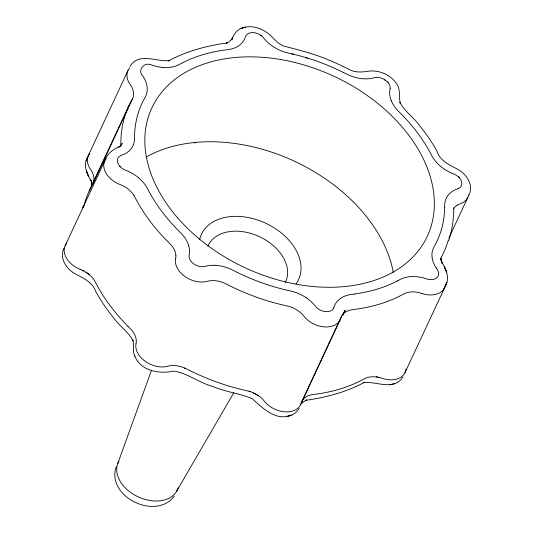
<?xml version="1.0" encoding="UTF-8"?>
<svg xmlns="http://www.w3.org/2000/svg" width="533" height="533" viewBox="0 0 533 533"><rect width="100%" height="100%" fill="white"/><g stroke="black" fill="none" stroke-linecap="round" stroke-linejoin="round"><path stroke-width="0.8" d="M444.682 207.584L444.695 205.058A31.654 21.993 25 0 1 444.729 204.219A32.686 22.706 25 0 1 449.199 193.985L450.398 192.873A32.54 22.606 25 0 1 456.435 189.308L457.527 188.915A12.306 8.548 25 0 0 458.18 188.662M453.836 207.877C453.67 218.856 452.33 229.87 448.759 240.303M136.075 343.412L136.095 343.305A15.524 10.787 25 0 0 136.155 342.992L136.215 342.559A21.713 15.084 25 0 0 136.288 340.46A21.82 15.157 25 0 0 131.231 329.601L127.987 326.329M175.67 258.498L175.69 258.392A15.524 10.787 25 0 0 175.75 258.072L175.81 257.646A21.713 15.084 25 0 0 175.89 255.547M136.028 343.625L135.968 343.945A21.72 15.091 25 0 0 145.216 361.321A21.72 15.091 25 0 0 167.309 366.351L167.915 366.178A16.59 11.526 25 0 1 168.415 366.051L168.921 365.938A21.713 15.084 25 0 1 171.419 365.585A21.826 15.164 25 0 1 185.124 368.19L189.495 370.382M175.624 258.712L175.564 259.031A21.72 15.091 25 0 0 184.811 276.407A21.72 15.091 25 0 0 206.904 281.437L207.517 281.264A16.59 11.526 25 0 1 208.01 281.138L208.516 281.024A21.713 15.084 25 0 1 211.015 280.664A21.826 15.164 25 0 1 224.719 283.276L229.09 285.468A173.631 120.618 25 0 0 283.809 305.209L285.555 305.609M82.462 208.943L83.275 205.931M340.667 318.587L340.82 318.081A16.949 11.773 25 0 1 340.953 317.675L341.107 317.282A21.673 15.057 25 0 1 342.039 315.489M117.793 463.503L151.399 370.502M64.053 248.198C59.143 257.426 65.859 268.079 73.801 273.036C82.222 277.866 92.555 281.477 95.86 291.698C100.87 300.819 106.78 309.426 113.349 317.495C119.192 325.916 128.453 331.713 133.083 340.913L132.844 340.214C134.369 345.511 132.144 351.334 134.942 356.397M116.154 466.895C106.08 496.736 156.096 521.041 174.304 496.05M468.887 195.071C473.87 185.89 467.208 175.19 459.279 170.22C450.905 165.337 440.491 161.819 437.18 151.585C432.176 142.464 426.273 133.85 419.711 125.788C413.861 117.353 404.627 111.524 399.937 102.363L400.17 103.056C398.791 96.346 400.836 88.878 396.099 82.981C390.229 74.867 380.089 70.463 370.162 70.982C363.086 72.055 355.524 73.101 348.975 69.363C342.446 65.985 335.777 62.894 328.981 60.096C314.49 53.88 299.16 50.075 283.962 46.124C276.514 43.513 272.669 36.117 266.18 32.1C259.198 27.363 249.93 24.911 241.842 28.162L245.2 27.21C238.784 27.876 234.22 33.046 232.068 38.782M87.452 157.615C82.622 165.79 87.565 174.857 91.663 182.166L90.923 179.947L92.362 184.824L91.756 182.706L91.869 185.404M445.481 285.661C450.378 277.52 445.488 268.392 441.357 261.097L442.09 263.315L440.638 258.445L441.244 260.557L441.111 257.859M87.812 156.929L86.086 160.953L89.124 154.144M445.148 286.341L446.881 282.337L443.816 289.119M343.778 312.904L344.824 310.606L342.626 315.423M129.925 67.731A21.706 15.077 25 0 0 130.025 84.281L130.418 84.84A16.343 11.353 25 0 1 130.725 85.287L131.011 85.733A21.673 15.057 25 0 1 132.184 87.905A21.833 15.164 25 0 1 132.65 98.498L131.031 101.49A173.638 120.618 25 0 0 120.871 141.172L120.798 144.709A21.813 15.151 25 0 1 120.498 146.408M88.378 155.456L127.973 70.543M89.158 190.967L129.113 105.281M93.055 183.419L132.65 98.505M65.139 245.806L104.734 160.886M301.718 401.709L341.32 316.789M300.585 404.687L340.181 319.773M448.893 238.038L467.814 197.463M404.973 372.727L444.749 287.42M104.675 161.019C107.006 153.357 113.849 148.82 120.891 145.989L118.672 147.148L120.751 145.542L122.257 143.484L121.164 145.189M92.969 183.612L92.669 184.178M91.429 186.403L92.569 184.365M441.104 257.606L441.517 256.859A173.631 120.618 25 0 0 448.333 240.07M176.623 491.246L233.734 392.861M341.966 315.856L345.204 310.672L343.165 313.864M299.153 408.331C296.874 412.622 292.604 415.48 287.807 416.126L291.178 415.2C275.588 421.303 262.816 408.245 252.362 398.784C239.557 393.254 225.232 391.915 212.334 386.332C198.962 382.581 187.549 373.233 173.811 371.081C159.347 374.219 140.885 371.215 134.676 355.884M232.548 37.776L230.989 40.055L228.837 41.907L226.165 43.266L227.225 42.933C206.751 45.678 186.537 51.148 168.275 61.002L169.827 60.515C156.722 62.448 139.213 51.588 130.005 66.358M402.928 376.918C393.647 391.622 376.185 380.669 363.08 382.701L364.625 382.208C346.397 392.128 326.156 397.438 305.729 400.316L306.795 399.99L304.156 401.389L302.044 403.281M195.311 142.511L194.712 143.097M397.751 280.771L400.096 279.505A31.614 21.96 25 0 1 400.903 279.099A32.68 22.699 25 0 1 412.256 276.554A32.626 22.659 25 0 1 414.381 276.567L416.54 276.694A32.54 22.606 25 0 1 425.321 278.433L426.547 278.832A13.039 9.054 25 0 0 427.499 279.132A10.893 7.569 25 0 0 436.853 277.713A10.893 7.569 25 0 0 437.553 269.918A9.634 6.696 25 0 0 437.147 269.278L436.267 268.012M389.863 384.779L394.18 383.693M354.352 294.076L351.34 294.456A31.354 21.78 25 0 0 349.855 294.689A32.64 22.672 25 0 0 338.821 299.753L337.636 300.905A33.273 23.112 25 0 0 334.264 306.382L333.891 307.528A9.967 6.922 25 0 1 333.658 308.087M214.253 265.294L216.398 265.407A32.666 22.692 25 0 1 231.142 269.332A31.307 21.746 25 0 1 232.668 270.064L235.753 271.637A162.665 112.996 25 0 0 287.487 290.305L290.791 291.045A31.354 21.78 25 0 1 291.891 291.304A32.666 22.692 25 0 1 306.528 297.947M162.525 67.418L164.69 67.551A32.646 22.679 25 0 0 178.195 65.059A33.126 23.012 25 0 0 179.195 64.553L181.347 63.394A162.732 113.043 25 0 1 224.719 50.062L227.738 49.682A31.074 21.587 25 0 0 229.23 49.462A32.753 22.752 25 0 0 239.037 45.572A32.613 22.652 25 0 0 240.363 44.519L241.576 43.373A32.566 22.619 25 0 0 245.033 37.95L245.42 36.804A10.26 7.129 25 0 1 245.633 36.237A10.72 7.442 25 0 1 253.355 32.613A10.72 7.442 25 0 1 263.155 37.397L264.475 39.036A32.58 22.633 25 0 0 274.695 47.57A32.753 22.752 25 0 0 287.4 52.847L291.804 53.84M286.134 305.735L288.466 306.275A21.826 15.164 25 0 1 301.078 313.171A21.686 15.064 25 0 1 302.971 315.13L303.337 315.556A15.23 10.58 25 0 1 303.603 315.876L304.123 316.529A21.72 15.091 25 0 0 324.837 326.929A21.72 15.091 25 0 0 340.674 318.594M246.539 390.649L248.871 391.195A21.826 15.164 25 0 1 261.483 398.084A21.686 15.064 25 0 1 263.375 400.043L263.742 400.47A15.23 10.58 25 0 1 264.008 400.796L264.528 401.442A21.72 15.091 25 0 0 285.242 411.842A21.72 15.091 25 0 0 301.078 403.508L301.225 402.995A16.949 11.773 25 0 1 301.358 402.595L301.511 402.195A21.673 15.057 25 0 1 302.438 400.403M245.96 390.522L244.794 390.263M422.203 293.563L421.337 293.277A14.997 10.413 25 0 0 420.903 293.137L420.33 292.963A21.666 15.051 25 0 0 417.566 292.311A21.826 15.164 25 0 0 404.827 293.43L401.489 295.182A173.638 120.618 25 0 1 355.591 309.26L351.354 309.82A21.826 15.164 25 0 0 342.512 314.776M80.063 269.292L80.776 269.565A16.37 11.373 25 0 1 81.342 269.791L81.909 270.031A21.68 15.057 25 0 1 84.507 271.317A21.826 15.164 25 0 1 94.541 280.664L96.486 284.329A173.638 120.618 25 0 0 128.013 326.343M452.39 173.432L454.003 174.071A9.434 6.549 25 0 1 454.796 174.424A10.9 7.575 25 0 1 461.625 181.92A10.9 7.575 25 0 1 458.207 188.695M343.532 72.528L346.363 73.974A32.793 22.779 25 0 0 360.714 78.518A32.62 22.659 25 0 0 362.886 78.724L365.038 78.831A33.266 23.112 25 0 0 373.153 78.025L374.552 77.665A9.288 6.449 25 0 1 375.279 77.518A10.9 7.575 25 0 1 385.659 80.35A10.9 7.575 25 0 1 390.169 88.518M88.811 274.162L89.284 274.488M306.488 297.927L308.327 299.26A33.273 23.112 25 0 1 314.69 305.276L315.689 306.502A9.914 6.889 25 0 0 316.036 306.908A10.887 7.562 25 0 0 325.863 311.638A10.887 7.562 25 0 0 333.678 308.094M134.143 195.751L136.082 199.415A173.638 120.618 25 0 0 167.582 241.416L170.833 244.68A21.82 15.157 25 0 1 175.903 255.547M430.784 153.751L431.79 155.703A32.793 22.779 25 0 0 440.638 166.396A32.673 22.699 25 0 0 442.423 167.775L444.275 169.094A33.273 23.112 25 0 0 452.39 173.432M188.669 245.58L189.115 247.325A33.273 23.112 25 0 1 189.328 254.094L189.102 255.3A9.634 6.689 25 0 0 189.048 255.707A10.893 7.562 25 0 0 193.632 263.848A10.893 7.562 25 0 0 204.019 266.613A10.247 7.116 25 0 0 204.725 266.44L206.124 266.074A33.279 23.119 25 0 1 214.246 265.281M188.689 245.613A32.66 22.686 25 0 0 181.54 233.694A33.392 23.192 25 0 0 180.594 232.721L178.462 230.609A162.658 112.989 25 0 1 148.68 190.901L147.321 188.296A31.207 21.68 25 0 0 146.602 187.003A32.686 22.706 25 0 0 138.627 177.809M138.62 177.815A32.633 22.672 25 0 0 136.861 176.416L135.009 175.097A33.259 23.106 25 0 0 126.901 170.733L124.762 169.874A10.893 7.562 25 0 1 117.613 162.425A10.893 7.562 25 0 1 120.911 155.496A9.414 6.536 25 0 1 121.337 155.323L122.663 154.85A33.259 23.106 25 0 0 128.733 151.319L129.932 150.166A32.653 22.679 25 0 0 134.449 139.986A33.286 23.126 25 0 0 134.483 138.94L134.503 136.628A162.672 113.003 25 0 1 144.11 99.131L145.282 97.019A31.147 21.633 25 0 0 145.822 95.94A32.666 22.692 25 0 0 146.762 84.894L146.302 83.148A32.54 22.606 25 0 0 142.971 76.199C136.828 70.363 144.157 61.515 151.565 64.959A9.234 6.409 25 0 1 152.112 65.119L153.744 65.652A33.253 23.099 25 0 0 162.532 67.431M291.724 53.84A162.732 113.043 25 0 1 343.452 72.528M390.123 88.505A12.772 8.868 25 0 1 390.016 89.111L389.836 90.11A32.54 22.606 25 0 0 390.083 96.886L390.536 98.638A32.613 22.652 25 0 0 391.135 100.391M391.129 100.391A32.693 22.712 25 0 0 397.725 110.511A31.64 21.98 25 0 0 398.484 111.29L400.809 113.596A162.665 112.996 25 0 1 430.551 153.317M444.675 207.584A162.665 112.996 25 0 1 435.028 245.067L433.955 246.999A32.839 22.812 25 0 0 432.096 257.579M397.805 280.711A162.665 112.996 25 0 1 354.412 294.016M432.13 257.579A32.62 22.659 25 0 0 432.443 259.318L432.916 261.07A33.273 23.112 25 0 0 436.274 268.012M146.022 157.168A151.958 105.561 25 0 1 294.562 161.286A151.958 105.561 25 0 1 393.267 272.396M302.424 400.39A21.826 15.164 25 0 1 311.765 394.74L315.996 394.173A173.638 120.618 25 0 0 361.894 380.096L365.232 378.343A21.826 15.164 25 0 1 377.964 377.204M244.227 390.129A173.638 120.618 25 0 1 189.508 370.382M83.661 207.09A173.638 120.618 25 0 1 91.476 186.43M377.964 377.224A21.666 15.051 25 0 1 380.729 377.877L381.308 378.05A14.997 10.413 25 0 1 381.741 378.19L382.607 378.477A21.726 15.091 25 0 0 406.006 369.029M89.751 153.297A21.706 15.077 25 0 0 90.43 169.201L90.823 169.754A16.343 11.353 25 0 1 91.123 170.2L91.416 170.653A21.673 15.057 25 0 1 92.589 172.825A21.833 15.164 25 0 1 93.215 183.026M80.063 269.298A21.72 15.091 25 0 1 66.898 243.128M292.377 53.953A173.638 120.618 25 0 1 293.536 54.246M305.915 57.724A173.638 120.618 25 0 1 307.461 58.204M445.581 284.329A21.726 15.091 25 0 1 422.189 293.57M453.39 208.829A21.833 15.164 25 0 1 457.147 205.158M457.167 205.178A21.653 15.037 25 0 1 459.166 204.152L459.619 203.966A14.864 10.32 25 0 1 459.959 203.839L460.665 203.593A21.726 15.091 25 0 0 468.66 194.825M458.427 176.763A21.726 15.091 25 0 1 459.906 177.802M467.474 198.123A21.587 14.997 25 0 1 467.141 198.669M384.26 79.71A21.713 15.084 25 0 1 385.326 80.296M387.864 81.942A21.713 15.084 25 0 1 388.35 82.295M260.324 35.225A21.533 14.957 25 0 1 261.377 35.838M232.048 39.895A21.433 14.891 25 0 1 232.694 38.323M106.207 158.548A21.72 15.091 25 0 0 119.659 184.385L120.371 184.651A16.37 11.373 25 0 1 120.938 184.878L121.504 185.118A21.68 15.057 25 0 1 124.102 186.403A21.826 15.164 25 0 1 134.136 195.751M248.984 391.355A32.666 22.692 25 0 1 250.07 391.735M253.275 393.048A32.666 22.692 25 0 1 258.372 395.746M185.431 368.629A31.307 21.746 25 0 0 184.911 368.383A32.68 22.699 25 0 0 184.378 368.15M82.295 270.498A33.259 23.106 25 0 1 83.341 270.997M85.893 272.35A33.259 23.106 25 0 1 88.818 274.155M120.611 166.629A32.66 22.686 25 0 1 119.559 166.642M376.378 376.751A32.54 22.606 25 0 1 377.477 377.031M178.095 487.735A32.56 22.619 25 0 1 138.853 497.162A32.56 22.619 25 0 1 118.859 461.298M207.923 246.033A42.76 29.701 25 0 1 259.711 236.792A42.76 29.701 25 0 1 285.248 282.51M199.662 239.424A53.593 37.23 25 0 1 265.481 223.12A53.593 37.23 25 0 1 296.022 283.936M88.718 176.656L86.313 170.92L88.718 176.656M445.721 269.998L444.315 266.627L446.707 272.37L445.721 269.998M177.442 217.637A151.958 105.561 25 0 0 424.941 240.923A151.958 105.561 25 0 0 266.387 57.624A151.958 105.561 25 0 0 177.442 217.637"/></g></svg>
